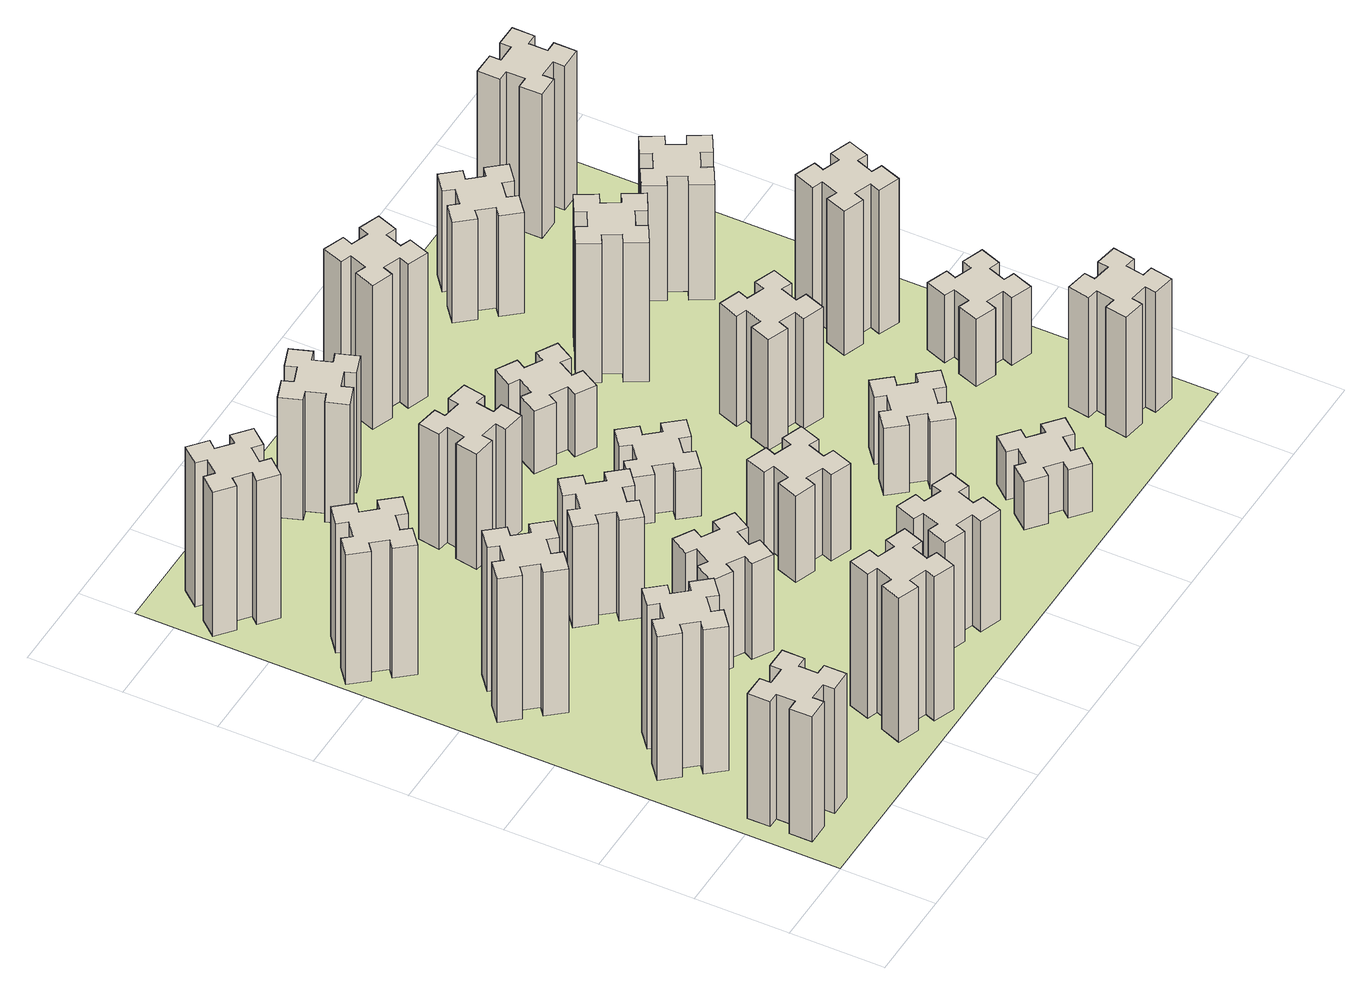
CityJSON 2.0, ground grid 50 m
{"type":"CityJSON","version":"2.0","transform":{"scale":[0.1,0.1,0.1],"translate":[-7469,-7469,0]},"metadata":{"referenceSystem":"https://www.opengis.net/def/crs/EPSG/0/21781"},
"CityObjects":{
"building1":{"type":"Building","attributes":{"class":"1000","function":"1000","usage":"1000","yearOfConstruction":2016,"roofType":"1000","measuredHeight":78,"storeysAboveGround":30,"storeysBelowGround":0},"geometry":[{"type":"Solid","lod":"1","boundaries":[[[[0,1,2,3,4,5,6,7,8,9,10,11,12,13,14,15,16,17,18,19]],[[17,16,20,21]],[[16,15,22,20]],[[15,14,23,22]],[[14,13,24,23]],[[13,12,25,24]],[[12,11,26,25]],[[11,10,27,26]],[[10,9,28,27]],[[9,8,29,28]],[[8,7,30,29]],[[7,6,31,30]],[[6,5,32,31]],[[5,4,33,32]],[[4,3,34,33]],[[3,2,35,34]],[[2,1,36,35]],[[1,0,37,36]],[[0,19,38,37]],[[19,18,39,38]],[[18,17,21,39]],[[24,25,26,27,28,29,30,31,32,33,34,35,36,37,38,39,21,20,22,23]]]]}]},
"building2":{"type":"Building","attributes":{"class":"1000","function":"1000","usage":"1000","yearOfConstruction":2016,"roofType":"1000","measuredHeight":90,"storeysAboveGround":30,"storeysBelowGround":0},"geometry":[{"type":"Solid","lod":"1","boundaries":[[[[40,41,42,43,44,45,46,47,48,49,50,51,52,53,54,55,56,57,58,59]],[[57,56,60,61]],[[56,55,62,60]],[[55,54,63,62]],[[54,53,64,63]],[[53,52,65,64]],[[52,51,66,65]],[[51,50,67,66]],[[50,49,68,67]],[[49,48,69,68]],[[48,47,70,69]],[[47,46,71,70]],[[46,45,72,71]],[[45,44,73,72]],[[44,43,74,73]],[[43,42,75,74]],[[42,41,76,75]],[[41,40,77,76]],[[40,59,78,77]],[[59,58,79,78]],[[58,57,61,79]],[[64,65,66,67,68,69,70,71,72,73,74,75,76,77,78,79,61,60,62,63]]]]}]},
"building3":{"type":"Building","attributes":{"class":"1000","function":"1000","usage":"1000","yearOfConstruction":2016,"roofType":"1000","measuredHeight":90,"storeysAboveGround":30,"storeysBelowGround":0},"geometry":[{"type":"Solid","lod":"1","boundaries":[[[[80,81,82,83,84,85,86,87,88,89,90,91,92,93,94,95,96,97,98,99]],[[97,96,100,101]],[[96,95,102,100]],[[95,94,103,102]],[[94,93,104,103]],[[93,92,105,104]],[[92,91,106,105]],[[91,90,107,106]],[[90,89,108,107]],[[89,88,109,108]],[[88,87,110,109]],[[87,86,111,110]],[[86,85,112,111]],[[85,84,113,112]],[[84,83,114,113]],[[83,82,115,114]],[[82,81,116,115]],[[81,80,117,116]],[[80,99,118,117]],[[99,98,119,118]],[[98,97,101,119]],[[104,105,106,107,108,109,110,111,112,113,114,115,116,117,118,119,101,100,102,103]]]]}]},
"building4":{"type":"Building","attributes":{"class":"1000","function":"1000","usage":"1000","yearOfConstruction":2016,"roofType":"1000","measuredHeight":81,"storeysAboveGround":30,"storeysBelowGround":0},"geometry":[{"type":"Solid","lod":"1","boundaries":[[[[120,121,122,123,124,125,126,127,128,129,130,131,132,133,134,135,136,137,138,139]],[[137,136,140,141]],[[136,135,142,140]],[[135,134,143,142]],[[134,133,144,143]],[[133,132,145,144]],[[132,131,146,145]],[[131,130,147,146]],[[130,129,148,147]],[[129,128,149,148]],[[128,127,150,149]],[[127,126,151,150]],[[126,125,152,151]],[[125,124,153,152]],[[124,123,154,153]],[[123,122,155,154]],[[122,121,156,155]],[[121,120,157,156]],[[120,139,158,157]],[[139,138,159,158]],[[138,137,141,159]],[[144,145,146,147,148,149,150,151,152,153,154,155,156,157,158,159,141,140,142,143]]]]}]},
"building5":{"type":"Building","attributes":{"class":"1000","function":"1000","usage":"1000","yearOfConstruction":2016,"roofType":"1000","measuredHeight":90,"storeysAboveGround":30,"storeysBelowGround":0},"geometry":[{"type":"Solid","lod":"1","boundaries":[[[[160,161,162,163,164,165,166,167,168,169,170,171,172,173,174,175,176,177,178,179]],[[177,176,180,181]],[[176,175,182,180]],[[175,174,183,182]],[[174,173,184,183]],[[173,172,185,184]],[[172,171,186,185]],[[171,170,187,186]],[[170,169,188,187]],[[169,168,189,188]],[[168,167,190,189]],[[167,166,191,190]],[[166,165,192,191]],[[165,164,193,192]],[[164,163,194,193]],[[163,162,195,194]],[[162,161,196,195]],[[161,160,197,196]],[[160,179,198,197]],[[179,178,199,198]],[[178,177,181,199]],[[184,185,186,187,188,189,190,191,192,193,194,195,196,197,198,199,181,180,182,183]]]]}]},
"building6":{"type":"Building","attributes":{"class":"1000","function":"1000","usage":"1000","yearOfConstruction":2016,"roofType":"1000","measuredHeight":90,"storeysAboveGround":30,"storeysBelowGround":0},"geometry":[{"type":"Solid","lod":"1","boundaries":[[[[200,201,202,203,204,205,206,207,208,209,210,211,212,213,214,215,216,217,218,219]],[[217,216,220,221]],[[216,215,222,220]],[[215,214,223,222]],[[214,213,224,223]],[[213,212,225,224]],[[212,211,226,225]],[[211,210,227,226]],[[210,209,228,227]],[[209,208,229,228]],[[208,207,230,229]],[[207,206,231,230]],[[206,205,232,231]],[[205,204,233,232]],[[204,203,234,233]],[[203,202,235,234]],[[202,201,236,235]],[[201,200,237,236]],[[200,219,238,237]],[[219,218,239,238]],[[218,217,221,239]],[[224,225,226,227,228,229,230,231,232,233,234,235,236,237,238,239,221,220,222,223]]]]}]},
"building7":{"type":"Building","attributes":{"class":"1000","function":"1000","usage":"1000","yearOfConstruction":2016,"roofType":"1000","measuredHeight":60,"storeysAboveGround":30,"storeysBelowGround":0},"geometry":[{"type":"Solid","lod":"1","boundaries":[[[[240,241,242,243,244,245,246,247,248,249,250,251,252,253,254,255,256,257,258,259]],[[257,256,260,261]],[[256,255,262,260]],[[255,254,263,262]],[[254,253,264,263]],[[253,252,265,264]],[[252,251,266,265]],[[251,250,267,266]],[[250,249,268,267]],[[249,248,269,268]],[[248,247,270,269]],[[247,246,271,270]],[[246,245,272,271]],[[245,244,273,272]],[[244,243,274,273]],[[243,242,275,274]],[[242,241,276,275]],[[241,240,277,276]],[[240,259,278,277]],[[259,258,279,278]],[[258,257,261,279]],[[264,265,266,267,268,269,270,271,272,273,274,275,276,277,278,279,261,260,262,263]]]]}]},
"building8":{"type":"Building","attributes":{"class":"1000","function":"1000","usage":"1000","yearOfConstruction":2016,"roofType":"1000","measuredHeight":63,"storeysAboveGround":30,"storeysBelowGround":0},"geometry":[{"type":"Solid","lod":"1","boundaries":[[[[280,281,282,283,284,285,286,287,288,289,290,291,292,293,294,295,296,297,298,299]],[[297,296,300,301]],[[296,295,302,300]],[[295,294,303,302]],[[294,293,304,303]],[[293,292,305,304]],[[292,291,306,305]],[[291,290,307,306]],[[290,289,308,307]],[[289,288,309,308]],[[288,287,310,309]],[[287,286,311,310]],[[286,285,312,311]],[[285,284,313,312]],[[284,283,314,313]],[[283,282,315,314]],[[282,281,316,315]],[[281,280,317,316]],[[280,299,318,317]],[[299,298,319,318]],[[298,297,301,319]],[[304,305,306,307,308,309,310,311,312,313,314,315,316,317,318,319,301,300,302,303]]]]}]},
"building9":{"type":"Building","attributes":{"class":"1000","function":"1000","usage":"1000","yearOfConstruction":2016,"roofType":"1000","measuredHeight":69,"storeysAboveGround":30,"storeysBelowGround":0},"geometry":[{"type":"Solid","lod":"1","boundaries":[[[[320,321,322,323,324,325,326,327,328,329,330,331,332,333,334,335,336,337,338,339]],[[337,336,340,341]],[[336,335,342,340]],[[335,334,343,342]],[[334,333,344,343]],[[333,332,345,344]],[[332,331,346,345]],[[331,330,347,346]],[[330,329,348,347]],[[329,328,349,348]],[[328,327,350,349]],[[327,326,351,350]],[[326,325,352,351]],[[325,324,353,352]],[[324,323,354,353]],[[323,322,355,354]],[[322,321,356,355]],[[321,320,357,356]],[[320,339,358,357]],[[339,338,359,358]],[[338,337,341,359]],[[344,345,346,347,348,349,350,351,352,353,354,355,356,357,358,359,341,340,342,343]]]]}]},
"building10":{"type":"Building","attributes":{"class":"1000","function":"1000","usage":"1000","yearOfConstruction":2016,"roofType":"1000","measuredHeight":72,"storeysAboveGround":30,"storeysBelowGround":0},"geometry":[{"type":"Solid","lod":"1","boundaries":[[[[360,361,362,363,364,365,366,367,368,369,370,371,372,373,374,375,376,377,378,379]],[[377,376,380,381]],[[376,375,382,380]],[[375,374,383,382]],[[374,373,384,383]],[[373,372,385,384]],[[372,371,386,385]],[[371,370,387,386]],[[370,369,388,387]],[[369,368,389,388]],[[368,367,390,389]],[[367,366,391,390]],[[366,365,392,391]],[[365,364,393,392]],[[364,363,394,393]],[[363,362,395,394]],[[362,361,396,395]],[[361,360,397,396]],[[360,379,398,397]],[[379,378,399,398]],[[378,377,381,399]],[[384,385,386,387,388,389,390,391,392,393,394,395,396,397,398,399,381,380,382,383]]]]}]},
"building11":{"type":"Building","attributes":{"class":"1000","function":"1000","usage":"1000","yearOfConstruction":2016,"roofType":"1000","measuredHeight":75,"storeysAboveGround":30,"storeysBelowGround":0},"geometry":[{"type":"Solid","lod":"1","boundaries":[[[[400,401,402,403,404,405,406,407,408,409,410,411,412,413,414,415,416,417,418,419]],[[417,416,420,421]],[[416,415,422,420]],[[415,414,423,422]],[[414,413,424,423]],[[413,412,425,424]],[[412,411,426,425]],[[411,410,427,426]],[[410,409,428,427]],[[409,408,429,428]],[[408,407,430,429]],[[407,406,431,430]],[[406,405,432,431]],[[405,404,433,432]],[[404,403,434,433]],[[403,402,435,434]],[[402,401,436,435]],[[401,400,437,436]],[[400,419,438,437]],[[419,418,439,438]],[[418,417,421,439]],[[424,425,426,427,428,429,430,431,432,433,434,435,436,437,438,439,421,420,422,423]]]]}]},
"building12":{"type":"Building","attributes":{"class":"1000","function":"1000","usage":"1000","yearOfConstruction":2016,"roofType":"1000","measuredHeight":54,"storeysAboveGround":30,"storeysBelowGround":0},"geometry":[{"type":"Solid","lod":"1","boundaries":[[[[440,441,442,443,444,445,446,447,448,449,450,451,452,453,454,455,456,457,458,459]],[[457,456,460,461]],[[456,455,462,460]],[[455,454,463,462]],[[454,453,464,463]],[[453,452,465,464]],[[452,451,466,465]],[[451,450,467,466]],[[450,449,468,467]],[[449,448,469,468]],[[448,447,470,469]],[[447,446,471,470]],[[446,445,472,471]],[[445,444,473,472]],[[444,443,474,473]],[[443,442,475,474]],[[442,441,476,475]],[[441,440,477,476]],[[440,459,478,477]],[[459,458,479,478]],[[458,457,461,479]],[[464,465,466,467,468,469,470,471,472,473,474,475,476,477,478,479,461,460,462,463]]]]}]},
"building13":{"type":"Building","attributes":{"class":"1000","function":"1000","usage":"1000","yearOfConstruction":2016,"roofType":"1000","measuredHeight":30,"storeysAboveGround":30,"storeysBelowGround":0},"geometry":[{"type":"Solid","lod":"1","boundaries":[[[[480,481,482,483,484,485,486,487,488,489,490,491,492,493,494,495,496,497,498,499]],[[497,496,500,501]],[[496,495,502,500]],[[495,494,503,502]],[[494,493,504,503]],[[493,492,505,504]],[[492,491,506,505]],[[491,490,507,506]],[[490,489,508,507]],[[489,488,509,508]],[[488,487,510,509]],[[487,486,511,510]],[[486,485,512,511]],[[485,484,513,512]],[[484,483,514,513]],[[483,482,515,514]],[[482,481,516,515]],[[481,480,517,516]],[[480,499,518,517]],[[499,498,519,518]],[[498,497,501,519]],[[504,505,506,507,508,509,510,511,512,513,514,515,516,517,518,519,501,500,502,503]]]]}]},
"building14":{"type":"Building","attributes":{"class":"1000","function":"1000","usage":"1000","yearOfConstruction":2016,"roofType":"1000","measuredHeight":39,"storeysAboveGround":30,"storeysBelowGround":0},"geometry":[{"type":"Solid","lod":"1","boundaries":[[[[520,521,522,523,524,525,526,527,528,529,530,531,532,533,534,535,536,537,538,539]],[[537,536,540,541]],[[536,535,542,540]],[[535,534,543,542]],[[534,533,544,543]],[[533,532,545,544]],[[532,531,546,545]],[[531,530,547,546]],[[530,529,548,547]],[[529,528,549,548]],[[528,527,550,549]],[[527,526,551,550]],[[526,525,552,551]],[[525,524,553,552]],[[524,523,554,553]],[[523,522,555,554]],[[522,521,556,555]],[[521,520,557,556]],[[520,539,558,557]],[[539,538,559,558]],[[538,537,541,559]],[[544,545,546,547,548,549,550,551,552,553,554,555,556,557,558,559,541,540,542,543]]]]}]},
"building15":{"type":"Building","attributes":{"class":"1000","function":"1000","usage":"1000","yearOfConstruction":2016,"roofType":"1000","measuredHeight":30,"storeysAboveGround":30,"storeysBelowGround":0},"geometry":[{"type":"Solid","lod":"1","boundaries":[[[[560,561,562,563,564,565,566,567,568,569,570,571,572,573,574,575,576,577,578,579]],[[577,576,580,581]],[[576,575,582,580]],[[575,574,583,582]],[[574,573,584,583]],[[573,572,585,584]],[[572,571,586,585]],[[571,570,587,586]],[[570,569,588,587]],[[569,568,589,588]],[[568,567,590,589]],[[567,566,591,590]],[[566,565,592,591]],[[565,564,593,592]],[[564,563,594,593]],[[563,562,595,594]],[[562,561,596,595]],[[561,560,597,596]],[[560,579,598,597]],[[579,578,599,598]],[[578,577,581,599]],[[584,585,586,587,588,589,590,591,592,593,594,595,596,597,598,599,581,580,582,583]]]]}]},
"building16":{"type":"Building","attributes":{"class":"1000","function":"1000","usage":"1000","yearOfConstruction":2016,"roofType":"1000","measuredHeight":90,"storeysAboveGround":30,"storeysBelowGround":0},"geometry":[{"type":"Solid","lod":"1","boundaries":[[[[600,601,602,603,604,605,606,607,608,609,610,611,612,613,614,615,616,617,618,619]],[[617,616,620,621]],[[616,615,622,620]],[[615,614,623,622]],[[614,613,624,623]],[[613,612,625,624]],[[612,611,626,625]],[[611,610,627,626]],[[610,609,628,627]],[[609,608,629,628]],[[608,607,630,629]],[[607,606,631,630]],[[606,605,632,631]],[[605,604,633,632]],[[604,603,634,633]],[[603,602,635,634]],[[602,601,636,635]],[[601,600,637,636]],[[600,619,638,637]],[[619,618,639,638]],[[618,617,621,639]],[[624,625,626,627,628,629,630,631,632,633,634,635,636,637,638,639,621,620,622,623]]]]}]},
"building17":{"type":"Building","attributes":{"class":"1000","function":"1000","usage":"1000","yearOfConstruction":2016,"roofType":"1000","measuredHeight":42,"storeysAboveGround":30,"storeysBelowGround":0},"geometry":[{"type":"Solid","lod":"1","boundaries":[[[[640,641,642,643,644,645,646,647,648,649,650,651,652,653,654,655,656,657,658,659]],[[657,656,660,661]],[[656,655,662,660]],[[655,654,663,662]],[[654,653,664,663]],[[653,652,665,664]],[[652,651,666,665]],[[651,650,667,666]],[[650,649,668,667]],[[649,648,669,668]],[[648,647,670,669]],[[647,646,671,670]],[[646,645,672,671]],[[645,644,673,672]],[[644,643,674,673]],[[643,642,675,674]],[[642,641,676,675]],[[641,640,677,676]],[[640,659,678,677]],[[659,658,679,678]],[[658,657,661,679]],[[664,665,666,667,668,669,670,671,672,673,674,675,676,677,678,679,661,660,662,663]]]]}]},
"building18":{"type":"Building","attributes":{"class":"1000","function":"1000","usage":"1000","yearOfConstruction":2016,"roofType":"1000","measuredHeight":69,"storeysAboveGround":30,"storeysBelowGround":0},"geometry":[{"type":"Solid","lod":"1","boundaries":[[[[680,681,682,683,684,685,686,687,688,689,690,691,692,693,694,695,696,697,698,699]],[[697,696,700,701]],[[696,695,702,700]],[[695,694,703,702]],[[694,693,704,703]],[[693,692,705,704]],[[692,691,706,705]],[[691,690,707,706]],[[690,689,708,707]],[[689,688,709,708]],[[688,687,710,709]],[[687,686,711,710]],[[686,685,712,711]],[[685,684,713,712]],[[684,683,714,713]],[[683,682,715,714]],[[682,681,716,715]],[[681,680,717,716]],[[680,699,718,717]],[[699,698,719,718]],[[698,697,701,719]],[[704,705,706,707,708,709,710,711,712,713,714,715,716,717,718,719,701,700,702,703]]]]}]},
"building19":{"type":"Building","attributes":{"class":"1000","function":"1000","usage":"1000","yearOfConstruction":2016,"roofType":"1000","measuredHeight":87,"storeysAboveGround":30,"storeysBelowGround":0},"geometry":[{"type":"Solid","lod":"1","boundaries":[[[[720,721,722,723,724,725,726,727,728,729,730,731,732,733,734,735,736,737,738,739]],[[737,736,740,741]],[[736,735,742,740]],[[735,734,743,742]],[[734,733,744,743]],[[733,732,745,744]],[[732,731,746,745]],[[731,730,747,746]],[[730,729,748,747]],[[729,728,749,748]],[[728,727,750,749]],[[727,726,751,750]],[[726,725,752,751]],[[725,724,753,752]],[[724,723,754,753]],[[723,722,755,754]],[[722,721,756,755]],[[721,720,757,756]],[[720,739,758,757]],[[739,738,759,758]],[[738,737,741,759]],[[744,745,746,747,748,749,750,751,752,753,754,755,756,757,758,759,741,740,742,743]]]]}]},
"building20":{"type":"Building","attributes":{"class":"1000","function":"1000","usage":"1000","yearOfConstruction":2016,"roofType":"1000","measuredHeight":75,"storeysAboveGround":30,"storeysBelowGround":0},"geometry":[{"type":"Solid","lod":"1","boundaries":[[[[760,761,762,763,764,765,766,767,768,769,770,771,772,773,774,775,776,777,778,779]],[[777,776,780,781]],[[776,775,782,780]],[[775,774,783,782]],[[774,773,784,783]],[[773,772,785,784]],[[772,771,786,785]],[[771,770,787,786]],[[770,769,788,787]],[[769,768,789,788]],[[768,767,790,789]],[[767,766,791,790]],[[766,765,792,791]],[[765,764,793,792]],[[764,763,794,793]],[[763,762,795,794]],[[762,761,796,795]],[[761,760,797,796]],[[760,779,798,797]],[[779,778,799,798]],[[778,777,781,799]],[[784,785,786,787,788,789,790,791,792,793,794,795,796,797,798,799,781,780,782,783]]]]}]},
"building21":{"type":"Building","attributes":{"class":"1000","function":"1000","usage":"1000","yearOfConstruction":2016,"roofType":"1000","measuredHeight":63,"storeysAboveGround":30,"storeysBelowGround":0},"geometry":[{"type":"Solid","lod":"1","boundaries":[[[[800,801,802,803,804,805,806,807,808,809,810,811,812,813,814,815,816,817,818,819]],[[817,816,820,821]],[[816,815,822,820]],[[815,814,823,822]],[[814,813,824,823]],[[813,812,825,824]],[[812,811,826,825]],[[811,810,827,826]],[[810,809,828,827]],[[809,808,829,828]],[[808,807,830,829]],[[807,806,831,830]],[[806,805,832,831]],[[805,804,833,832]],[[804,803,834,833]],[[803,802,835,834]],[[802,801,836,835]],[[801,800,837,836]],[[800,819,838,837]],[[819,818,839,838]],[[818,817,821,839]],[[824,825,826,827,828,829,830,831,832,833,834,835,836,837,838,839,821,820,822,823]]]]}]},
"building22":{"type":"Building","attributes":{"class":"1000","function":"1000","usage":"1000","yearOfConstruction":2016,"roofType":"1000","measuredHeight":42,"storeysAboveGround":30,"storeysBelowGround":0},"geometry":[{"type":"Solid","lod":"1","boundaries":[[[[840,841,842,843,844,845,846,847,848,849,850,851,852,853,854,855,856,857,858,859]],[[857,856,860,861]],[[856,855,862,860]],[[855,854,863,862]],[[854,853,864,863]],[[853,852,865,864]],[[852,851,866,865]],[[851,850,867,866]],[[850,849,868,867]],[[849,848,869,868]],[[848,847,870,869]],[[847,846,871,870]],[[846,845,872,871]],[[845,844,873,872]],[[844,843,874,873]],[[843,842,875,874]],[[842,841,876,875]],[[841,840,877,876]],[[840,859,878,877]],[[859,858,879,878]],[[858,857,861,879]],[[864,865,866,867,868,869,870,871,872,873,874,875,876,877,878,879,861,860,862,863]]]]}]},
"building23":{"type":"Building","attributes":{"class":"1000","function":"1000","usage":"1000","yearOfConstruction":2016,"roofType":"1000","measuredHeight":90,"storeysAboveGround":30,"storeysBelowGround":0},"geometry":[{"type":"Solid","lod":"1","boundaries":[[[[880,881,882,883,884,885,886,887,888,889,890,891,892,893,894,895,896,897,898,899]],[[897,896,900,901]],[[896,895,902,900]],[[895,894,903,902]],[[894,893,904,903]],[[893,892,905,904]],[[892,891,906,905]],[[891,890,907,906]],[[890,889,908,907]],[[889,888,909,908]],[[888,887,910,909]],[[887,886,911,910]],[[886,885,912,911]],[[885,884,913,912]],[[884,883,914,913]],[[883,882,915,914]],[[882,881,916,915]],[[881,880,917,916]],[[880,899,918,917]],[[899,898,919,918]],[[898,897,901,919]],[[904,905,906,907,908,909,910,911,912,913,914,915,916,917,918,919,901,900,902,903]]]]}]},
"building24":{"type":"Building","attributes":{"class":"1000","function":"1000","usage":"1000","yearOfConstruction":2016,"roofType":"1000","measuredHeight":72,"storeysAboveGround":30,"storeysBelowGround":0},"geometry":[{"type":"Solid","lod":"1","boundaries":[[[[920,921,922,923,924,925,926,927,928,929,930,931,932,933,934,935,936,937,938,939]],[[937,936,940,941]],[[936,935,942,940]],[[935,934,943,942]],[[934,933,944,943]],[[933,932,945,944]],[[932,931,946,945]],[[931,930,947,946]],[[930,929,948,947]],[[929,928,949,948]],[[928,927,950,949]],[[927,926,951,950]],[[926,925,952,951]],[[925,924,953,952]],[[924,923,954,953]],[[923,922,955,954]],[[922,921,956,955]],[[921,920,957,956]],[[920,939,958,957]],[[939,938,959,958]],[[938,937,941,959]],[[944,945,946,947,948,949,950,951,952,953,954,955,956,957,958,959,941,940,942,943]]]]}]},
"building25":{"type":"Building","attributes":{"class":"1000","function":"1000","usage":"1000","yearOfConstruction":2016,"roofType":"1000","measuredHeight":90,"storeysAboveGround":30,"storeysBelowGround":0},"geometry":[{"type":"Solid","lod":"1","boundaries":[[[[960,961,962,963,964,965,966,967,968,969,970,971,972,973,974,975,976,977,978,979]],[[977,976,980,981]],[[976,975,982,980]],[[975,974,983,982]],[[974,973,984,983]],[[973,972,985,984]],[[972,971,986,985]],[[971,970,987,986]],[[970,969,988,987]],[[969,968,989,988]],[[968,967,990,989]],[[967,966,991,990]],[[966,965,992,991]],[[965,964,993,992]],[[964,963,994,993]],[[963,962,995,994]],[[962,961,996,995]],[[961,960,997,996]],[[960,979,998,997]],[[979,978,999,998]],[[978,977,981,999]],[[984,985,986,987,988,989,990,991,992,993,994,995,996,997,998,999,981,980,982,983]]]]}]},
"landuse1":{"type":"LandUse","attributes":{"name":"plot1","function":"1010"},"geometry":[{"type":"MultiSurface","lod":"1","boundaries":[[[1000,1001,1002,1003]]]}]}
},
"vertices":[
[165,425,0],[165,325,0],[105,325,0],[105,205,0],[225,205,0],[225,265,0],[325,265,0],[325,205,0],[445,205,0],[445,325,0],[385,325,0],[385,425,0],[445,425,0],[445,545,0],[325,545,0],[325,485,0],[225,485,0],[225,545,0],[105,545,0],[105,425,0],[225,485,780],[225,545,780],[325,485,780],[325,545,780],[445,545,780],[445,425,780],[385,425,780],[385,325,780],[445,325,780],[445,205,780],[325,205,780],[325,265,780],[225,265,780],[225,205,780],[105,205,780],[105,325,780],[165,325,780],[165,425,780],[105,425,780],[105,545,780],
[492,1048,0],[427,1124,0],[473,1163,0],[396,1255,0],[304,1178,0],[343,1132,0],[266,1067,0],[228,1113,0],[136,1036,0],[213,944,0],[259,983,0],[323,906,0],[277,868,0],[354,776,0],[446,853,0],[408,899,0],[484,963,0],[523,917,0],[615,994,0],[538,1086,0],[484,963,900],[523,917,900],[408,899,900],[446,853,900],[354,776,900],[277,868,900],[323,906,900],[259,983,900],[213,944,900],[136,1036,900],[228,1113,900],[266,1067,900],[343,1132,900],[304,1178,900],[396,1255,900],[473,1163,900],[427,1124,900],[492,1048,900],[538,1086,900],[615,994,900],
[492,1888,0],[427,1964,0],[473,2003,0],[396,2095,0],[304,2018,0],[343,1972,0],[266,1907,0],[228,1953,0],[136,1876,0],[213,1784,0],[259,1823,0],[323,1746,0],[277,1708,0],[354,1616,0],[446,1693,0],[408,1739,0],[484,1803,0],[523,1757,0],[615,1834,0],[538,1926,0],[484,1803,900],[523,1757,900],[408,1739,900],[446,1693,900],[354,1616,900],[277,1708,900],[323,1746,900],[259,1823,900],[213,1784,900],[136,1876,900],[228,1953,900],[266,1907,900],[343,1972,900],[304,2018,900],[396,2095,900],[473,2003,900],[427,1964,900],[492,1888,900],[538,1926,900],[615,1834,900],
[243,2712,0],[166,2647,0],[128,2693,0],[36,2616,0],[113,2524,0],[159,2563,0],[223,2486,0],[177,2448,0],[254,2356,0],[346,2433,0],[308,2479,0],[384,2543,0],[423,2497,0],[515,2574,0],[438,2666,0],[392,2628,0],[327,2704,0],[373,2743,0],[296,2835,0],[204,2758,0],[327,2704,810],[373,2743,810],[392,2628,810],[438,2666,810],[515,2574,810],[423,2497,810],[384,2543,810],[308,2479,810],[346,2433,810],[254,2356,810],[177,2448,810],[223,2486,810],[159,2563,810],[113,2524,810],[36,2616,810],[128,2693,810],[166,2647,810],[243,2712,810],[204,2758,810],[296,2835,810],
[1029,360,0],[995,266,0],[939,287,0],[897,174,0],[1010,133,0],[1031,189,0],[1125,155,0],[1104,99,0],[1217,57,0],[1258,170,0],[1202,191,0],[1236,285,0],[1292,264,0],[1333,377,0],[1220,418,0],[1200,362,0],[1106,396,0],[1127,452,0],[1014,493,0],[973,380,0],[1106,396,900],[1127,452,900],[1200,362,900],[1220,418,900],[1333,377,900],[1292,264,900],[1236,285,900],[1202,191,900],[1258,170,900],[1217,57,900],[1104,99,900],[1125,155,900],[1031,189,900],[1010,133,900],[897,174,900],[939,287,900],[995,266,900],[1029,360,900],[973,380,900],[1014,493,900],
[384,3387,0],[308,3452,0],[346,3498,0],[254,3575,0],[177,3483,0],[223,3444,0],[159,3368,0],[113,3406,0],[36,3314,0],[128,3237,0],[166,3283,0],[243,3219,0],[204,3173,0],[296,3096,0],[373,3188,0],[327,3226,0],[392,3303,0],[438,3264,0],[515,3356,0],[423,3433,0],[392,3303,900],[438,3264,900],[327,3226,900],[373,3188,900],[296,3096,900],[204,3173,900],[243,3219,900],[166,3283,900],[128,3237,900],[36,3314,900],[113,3406,900],[159,3368,900],[223,3444,900],[177,3483,900],[254,3575,900],[346,3498,900],[308,3452,900],[384,3387,900],[423,3433,900],[515,3356,900],
[1186,1117,0],[1236,1204,0],[1288,1174,0],[1348,1278,0],[1244,1338,0],[1214,1286,0],[1127,1336,0],[1157,1388,0],[1053,1448,0],[993,1344,0],[1045,1314,0],[995,1227,0],[943,1257,0],[883,1153,0],[987,1093,0],[1017,1145,0],[1104,1095,0],[1074,1043,0],[1178,983,0],[1238,1087,0],[1104,1095,600],[1074,1043,600],[1017,1145,600],[987,1093,600],[883,1153,600],[943,1257,600],[995,1227,600],[1045,1314,600],[993,1344,600],[1053,1448,600],[1157,1388,600],[1127,1336,600],[1214,1286,600],[1244,1338,600],[1348,1278,600],[1288,1174,600],[1236,1204,600],[1186,1117,600],[1238,1087,600],[1178,983,600],
[1083,1972,0],[1006,1907,0],[968,1953,0],[876,1876,0],[953,1784,0],[999,1823,0],[1063,1746,0],[1017,1708,0],[1094,1616,0],[1186,1693,0],[1148,1739,0],[1224,1803,0],[1263,1757,0],[1355,1834,0],[1278,1926,0],[1232,1888,0],[1167,1964,0],[1213,2003,0],[1136,2095,0],[1044,2018,0],[1167,1964,630],[1213,2003,630],[1232,1888,630],[1278,1926,630],[1355,1834,630],[1263,1757,630],[1224,1803,630],[1148,1739,630],[1186,1693,630],[1094,1616,630],[1017,1708,630],[1063,1746,630],[999,1823,630],[953,1784,630],[876,1876,630],[968,1953,630],[1006,1907,630],[1083,1972,630],[1044,2018,630],[1136,2095,630],
[1669,460,0],[1635,366,0],[1579,387,0],[1537,274,0],[1650,233,0],[1671,289,0],[1765,255,0],[1744,199,0],[1857,157,0],[1898,270,0],[1842,291,0],[1876,385,0],[1932,364,0],[1973,477,0],[1860,518,0],[1840,462,0],[1746,496,0],[1767,552,0],[1654,593,0],[1613,480,0],[1746,496,690],[1767,552,690],[1840,462,690],[1860,518,690],[1973,477,690],[1932,364,690],[1876,385,690],[1842,291,690],[1898,270,690],[1857,157,690],[1744,199,690],[1765,255,690],[1671,289,690],[1650,233,690],[1537,274,690],[1579,387,690],[1635,366,690],[1669,460,690],[1613,480,690],[1654,593,690],
[1147,2496,0],[1245,2478,0],[1235,2419,0],[1353,2398,0],[1374,2517,0],[1315,2527,0],[1332,2625,0],[1391,2615,0],[1412,2733,0],[1294,2754,0],[1284,2695,0],[1185,2712,0],[1196,2771,0],[1077,2792,0],[1057,2674,0],[1116,2664,0],[1098,2565,0],[1039,2576,0],[1018,2457,0],[1137,2437,0],[1098,2565,720],[1039,2576,720],[1116,2664,720],[1057,2674,720],[1077,2792,720],[1196,2771,720],[1185,2712,720],[1284,2695,720],[1294,2754,720],[1412,2733,720],[1391,2615,720],[1332,2625,720],[1315,2527,720],[1374,2517,720],[1353,2398,720],[1235,2419,720],[1245,2478,720],[1147,2496,720],[1137,2437,720],[1018,2457,720],
[1125,3456,0],[1031,3422,0],[1010,3478,0],[897,3437,0],[939,3324,0],[995,3345,0],[1029,3251,0],[973,3230,0],[1014,3117,0],[1127,3159,0],[1106,3215,0],[1200,3249,0],[1220,3193,0],[1333,3234,0],[1292,3347,0],[1236,3326,0],[1202,3420,0],[1258,3440,0],[1217,3553,0],[1104,3512,0],[1202,3420,750],[1258,3440,750],[1236,3326,750],[1292,3347,750],[1333,3234,750],[1220,3193,750],[1200,3249,750],[1106,3215,750],[1127,3159,750],[1014,3117,750],[973,3230,750],[1029,3251,750],[995,3345,750],[939,3324,750],[897,3437,750],[1010,3478,750],[1031,3422,750],[1125,3456,750],[1104,3512,750],[1217,3553,750],
[1769,1300,0],[1735,1206,0],[1679,1227,0],[1637,1114,0],[1750,1073,0],[1771,1129,0],[1865,1095,0],[1844,1039,0],[1957,997,0],[1998,1110,0],[1942,1131,0],[1976,1225,0],[2032,1204,0],[2073,1317,0],[1960,1358,0],[1940,1302,0],[1846,1336,0],[1867,1392,0],[1754,1433,0],[1713,1320,0],[1846,1336,540],[1867,1392,540],[1940,1302,540],[1960,1358,540],[2073,1317,540],[2032,1204,540],[1976,1225,540],[1942,1131,540],[1998,1110,540],[1957,997,540],[1844,1039,540],[1865,1095,540],[1771,1129,540],[1750,1073,540],[1637,1114,540],[1679,1227,540],[1735,1206,540],[1769,1300,540],[1713,1320,540],[1754,1433,540],
[1972,1988,0],[1907,2064,0],[1953,2103,0],[1876,2195,0],[1784,2118,0],[1823,2072,0],[1746,2007,0],[1708,2053,0],[1616,1976,0],[1693,1884,0],[1739,1923,0],[1803,1846,0],[1757,1808,0],[1834,1716,0],[1926,1793,0],[1888,1839,0],[1964,1903,0],[2003,1857,0],[2095,1934,0],[2018,2026,0],[1964,1903,300],[2003,1857,300],[1888,1839,300],[1926,1793,300],[1834,1716,300],[1757,1808,300],[1803,1846,300],[1739,1923,300],[1693,1884,300],[1616,1976,300],[1708,2053,300],[1746,2007,300],[1823,2072,300],[1784,2118,300],[1876,2195,300],[1953,2103,300],[1907,2064,300],[1972,1988,300],[2018,2026,300],[2095,1934,300],
[2026,2497,0],[2076,2584,0],[2128,2554,0],[2188,2658,0],[2084,2718,0],[2054,2666,0],[1967,2716,0],[1997,2768,0],[1893,2828,0],[1833,2724,0],[1885,2694,0],[1835,2607,0],[1783,2637,0],[1723,2533,0],[1827,2473,0],[1857,2525,0],[1944,2475,0],[1914,2423,0],[2018,2363,0],[2078,2467,0],[1944,2475,390],[1914,2423,390],[1857,2525,390],[1827,2473,390],[1723,2533,390],[1783,2637,390],[1835,2607,390],[1885,2694,390],[1833,2724,390],[1893,2828,390],[1997,2768,390],[1967,2716,390],[2054,2666,390],[2084,2718,390],[2188,2658,390],[2128,2554,390],[2076,2584,390],[2026,2497,390],[2078,2467,390],[2018,2363,390],
[2586,323,0],[2663,259,0],[2624,213,0],[2716,136,0],[2793,228,0],[2747,266,0],[2812,343,0],[2858,304,0],[2935,396,0],[2843,473,0],[2804,427,0],[2728,492,0],[2766,538,0],[2674,615,0],[2597,523,0],[2643,484,0],[2579,408,0],[2533,446,0],[2456,354,0],[2548,277,0],[2579,408,300],[2533,446,300],[2643,484,300],[2597,523,300],[2674,615,300],[2766,538,300],[2728,492,300],[2804,427,300],[2843,473,300],[2935,396,300],[2858,304,300],[2812,343,300],[2747,266,300],[2793,228,300],[2716,136,300],[2624,213,300],[2663,259,300],[2586,323,300],[2548,277,300],[2456,354,300],
[1769,3520,0],[1735,3426,0],[1679,3447,0],[1637,3334,0],[1750,3293,0],[1771,3349,0],[1865,3315,0],[1844,3259,0],[1957,3217,0],[1998,3330,0],[1942,3351,0],[1976,3445,0],[2032,3424,0],[2073,3537,0],[1960,3578,0],[1940,3522,0],[1846,3556,0],[1867,3612,0],[1754,3653,0],[1713,3540,0],[1846,3556,900],[1867,3612,900],[1940,3522,900],[1960,3578,900],[2073,3537,900],[2032,3424,900],[1976,3445,900],[1942,3351,900],[1998,3330,900],[1957,3217,900],[1844,3259,900],[1865,3315,900],[1771,3349,900],[1750,3293,900],[1637,3334,900],[1679,3447,900],[1735,3426,900],[1769,3520,900],[1713,3540,900],[1754,3653,900],
[2628,899,0],[2704,963,0],[2743,917,0],[2835,994,0],[2758,1086,0],[2712,1048,0],[2647,1124,0],[2693,1163,0],[2616,1255,0],[2524,1178,0],[2563,1132,0],[2486,1067,0],[2448,1113,0],[2356,1036,0],[2433,944,0],[2479,983,0],[2543,906,0],[2497,868,0],[2574,776,0],[2666,853,0],[2543,906,420],[2497,868,420],[2479,983,420],[2433,944,420],[2356,1036,420],[2448,1113,420],[2486,1067,420],[2563,1132,420],[2524,1178,420],[2616,1255,420],[2693,1163,420],[2647,1124,420],[2712,1048,420],[2758,1086,420],[2835,994,420],[2743,917,420],[2704,963,420],[2628,899,420],[2666,853,420],[2574,776,420],
[2682,1671,0],[2716,1765,0],[2772,1744,0],[2813,1857,0],[2700,1898,0],[2680,1842,0],[2586,1876,0],[2607,1932,0],[2494,1973,0],[2453,1860,0],[2509,1840,0],[2475,1746,0],[2419,1767,0],[2377,1654,0],[2490,1613,0],[2511,1669,0],[2605,1635,0],[2584,1579,0],[2697,1537,0],[2738,1650,0],[2605,1635,690],[2584,1579,690],[2511,1669,690],[2490,1613,690],[2377,1654,690],[2419,1767,690],[2475,1746,690],[2509,1840,690],[2453,1860,690],[2494,1973,690],[2607,1932,690],[2586,1876,690],[2680,1842,690],[2700,1898,690],[2813,1857,690],[2772,1744,690],[2716,1765,690],[2682,1671,690],[2738,1650,690],[2697,1537,690],
[2607,2475,0],[2694,2525,0],[2724,2473,0],[2828,2533,0],[2768,2637,0],[2716,2607,0],[2666,2694,0],[2718,2724,0],[2658,2828,0],[2554,2768,0],[2584,2716,0],[2497,2666,0],[2467,2718,0],[2363,2658,0],[2423,2554,0],[2475,2584,0],[2525,2497,0],[2473,2467,0],[2533,2363,0],[2637,2423,0],[2525,2497,870],[2473,2467,870],[2475,2584,870],[2423,2554,870],[2363,2658,870],[2467,2718,870],[2497,2666,870],[2584,2716,870],[2554,2768,870],[2658,2828,870],[2718,2724,870],[2666,2694,870],[2716,2607,870],[2768,2637,870],[2828,2533,870],[2724,2473,870],[2694,2525,870],[2607,2475,870],[2637,2423,870],[2533,2363,870],
[3504,475,0],[3405,492,0],[3416,551,0],[3297,572,0],[3277,454,0],[3336,444,0],[3318,345,0],[3259,356,0],[3238,237,0],[3357,217,0],[3367,276,0],[3465,258,0],[3455,199,0],[3573,178,0],[3594,297,0],[3535,307,0],[3552,405,0],[3611,395,0],[3632,513,0],[3514,534,0],[3552,405,750],[3611,395,750],[3535,307,750],[3594,297,750],[3573,178,750],[3455,199,750],[3465,258,750],[3367,276,750],[3357,217,750],[3238,237,750],[3259,356,750],[3318,345,750],[3336,444,750],[3277,454,750],[3297,572,750],[3416,551,750],[3405,492,750],[3504,475,750],[3514,534,750],[3632,513,750],
[2812,3368,0],[2747,3444,0],[2793,3483,0],[2716,3575,0],[2624,3498,0],[2663,3452,0],[2586,3387,0],[2548,3433,0],[2456,3356,0],[2533,3264,0],[2579,3303,0],[2643,3226,0],[2597,3188,0],[2674,3096,0],[2766,3173,0],[2728,3219,0],[2804,3283,0],[2843,3237,0],[2935,3314,0],[2858,3406,0],[2804,3283,630],[2843,3237,630],[2728,3219,630],[2766,3173,630],[2674,3096,630],[2597,3188,630],[2643,3226,630],[2579,3303,630],[2533,3264,630],[2456,3356,630],[2548,3433,630],[2586,3387,630],[2663,3452,630],[2624,3498,630],[2716,3575,630],[2793,3483,630],[2747,3444,630],[2812,3368,630],[2858,3406,630],[2935,3314,630],
[3351,1029,0],[3445,995,0],[3424,939,0],[3537,897,0],[3578,1010,0],[3522,1031,0],[3556,1125,0],[3612,1104,0],[3653,1217,0],[3540,1258,0],[3520,1202,0],[3426,1236,0],[3447,1292,0],[3334,1333,0],[3293,1220,0],[3349,1200,0],[3315,1106,0],[3259,1127,0],[3217,1014,0],[3330,973,0],[3315,1106,420],[3259,1127,420],[3349,1200,420],[3293,1220,420],[3334,1333,420],[3447,1292,420],[3426,1236,420],[3520,1202,420],[3540,1258,420],[3653,1217,420],[3612,1104,420],[3556,1125,420],[3522,1031,420],[3578,1010,420],[3537,897,420],[3424,939,420],[3445,995,420],[3351,1029,420],[3330,973,420],[3217,1014,420],
[3420,1842,0],[3326,1876,0],[3347,1932,0],[3234,1973,0],[3193,1860,0],[3249,1840,0],[3215,1746,0],[3159,1767,0],[3117,1654,0],[3230,1613,0],[3251,1669,0],[3345,1635,0],[3324,1579,0],[3437,1537,0],[3478,1650,0],[3422,1671,0],[3456,1765,0],[3512,1744,0],[3553,1857,0],[3440,1898,0],[3456,1765,900],[3512,1744,900],[3422,1671,900],[3478,1650,900],[3437,1537,900],[3324,1579,900],[3345,1635,900],[3251,1669,900],[3230,1613,900],[3117,1654,900],[3159,1767,900],[3215,1746,900],[3249,1840,900],[3193,1860,900],[3234,1973,900],[3347,1932,900],[3326,1876,900],[3420,1842,900],[3440,1898,900],[3553,1857,900],
[3247,2475,0],[3334,2525,0],[3364,2473,0],[3468,2533,0],[3408,2637,0],[3356,2607,0],[3306,2694,0],[3358,2724,0],[3298,2828,0],[3194,2768,0],[3224,2716,0],[3137,2666,0],[3107,2718,0],[3003,2658,0],[3063,2554,0],[3115,2584,0],[3165,2497,0],[3113,2467,0],[3173,2363,0],[3277,2423,0],[3165,2497,720],[3113,2467,720],[3115,2584,720],[3063,2554,720],[3003,2658,720],[3107,2718,720],[3137,2666,720],[3224,2716,720],[3194,2768,720],[3298,2828,720],[3358,2724,720],[3306,2694,720],[3356,2607,720],[3408,2637,720],[3468,2533,720],[3364,2473,720],[3334,2525,720],[3247,2475,720],[3277,2423,720],[3173,2363,720],
[3285,3325,0],[3385,3325,0],[3385,3265,0],[3505,3265,0],[3505,3385,0],[3445,3385,0],[3445,3485,0],[3505,3485,0],[3505,3605,0],[3385,3605,0],[3385,3545,0],[3285,3545,0],[3285,3605,0],[3165,3605,0],[3165,3485,0],[3225,3485,0],[3225,3385,0],[3165,3385,0],[3165,3265,0],[3285,3265,0],[3225,3385,900],[3165,3385,900],[3225,3485,900],[3165,3485,900],[3165,3605,900],[3285,3605,900],[3285,3545,900],[3385,3545,900],[3385,3605,900],[3505,3605,900],[3505,3485,900],[3445,3485,900],[3445,3385,900],[3505,3385,900],[3505,3265,900],[3385,3265,900],[3385,3325,900],[3285,3325,900],[3285,3265,900],[3165,3265,900],
[5,3705,0],[3705,3705,0],[3705,5,0],[5,5,0]
]}
